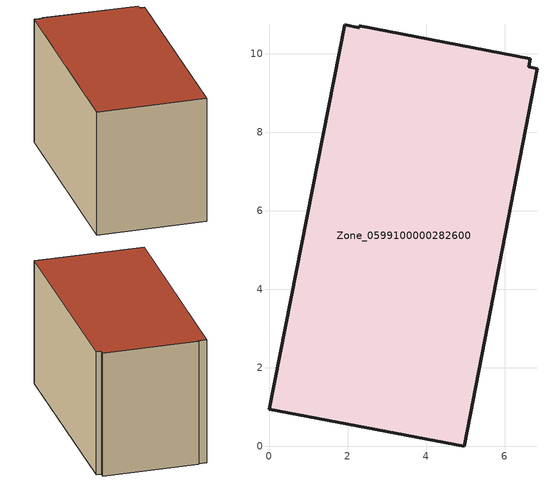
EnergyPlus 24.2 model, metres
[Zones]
Zone_0599100000282600
 floor ground (C_G): 6.65,9.88 6.61,9.68 6.83,9.63 4.97,0 0,0.95 1.94,10.75 2.29,10.67 2.3,10.72 z0
 wall outside (C_F): 6.65,9.88 2.3,10.72 2.29,10.67 1.94,10.75 0,0.95 4.97,0 6.83,9.63 6.61,9.68 6.65,9.88 z0:6.01
 roof outside (C_R): 6.61,9.68 6.65,9.88 2.3,10.72 2.29,10.67 1.94,10.75 0,0.95 4.97,0 6.83,9.63 z6.01
[BUILDING]
Pand.0599100000282600: North Axis=0; Terrain=City; Loads Convergence Tolerance Value=0.04; Temperature Convergence Tolerance Value=0.4; Solar Distribution=FullExterior; Maximum Number of Warmup Days=25; Minimum Number of Warmup Days=1
[Site:Location]
Rotterdam.The.Hague.AP_ZH_NLD Design_Conditions: Latitude=51.96; Longitude=4.45; Time Zone=1; Elevation=-4.5
[SITE:GROUNDTEMPERATURE:BUILDINGSURFACE]
18, 18, 18, 18, 18, 18, 18, 18, 18, 18, 18, 18
[MATERIAL] Thermal Absorptance=0.9; Solar Absorptance=0.7; Visible Absorptance=0.7
Name | Roughness | Thickness | Conductivity | Density | Specific Heat
G.TI.1946-1964 | MediumSmooth | 0.15 | 1 | 540 | 1210
F.TI.1946-1964 | Rough | 0.3 | 0.857143 | 1920 | 840
R.TI.1946-1964 | MediumRough | 0.2 | 0.277778 | 1500 | 1000
[CONSTRUCTION]
C_G: G.TI.1946-1964
C_F: F.TI.1946-1964
C_R: R.TI.1946-1964
[ZONE]
Zone_0599100000282600: Type=1; Multiplier=1; Ceiling Height=Autocalculate; Volume=Autocalculate; Floor Area=autocalculate; Part of Total Floor Area=Yes
[ZONEINFILTRATION:DESIGNFLOWRATE]
Infil_Zone_0599100000282600: Zone or ZoneList or Space or SpaceList=Zone_0599100000282600; Schedule=AlwaysOn; Design Flow Rate Calculation Method=Flow/Area; Flow Rate per Floor Area=0.003; Constant Term Coefficient=1; Temperature Term Coefficient=0; Velocity Term Coefficient=0; Velocity Squared Term Coefficient=0
[HVACTEMPLATE:ZONE:IDEALLOADSAIRSYSTEM]
Zone_0599100000282600: Maximum Heating Supply Air Temperature=50; Minimum Cooling Supply Air Temperature=13; Maximum Heating Supply Air Humidity Ratio=0.0156; Minimum Cooling Supply Air Humidity Ratio=0.0077; Heating Limit=NoLimit; Cooling Limit=NoLimit; Dehumidification Control Type=ConstantSensibleHeatRatio; Cooling Sensible Heat Ratio=0.7; Dehumidification Setpoint=60; Humidification Control Type=None; Humidification Setpoint=30; Outdoor Air Method=None; Outdoor Air Flow Rate per Person=0.00944; Outdoor Air Flow Rate per Zone Floor Area=0; Outdoor Air Flow Rate per Zone=0; Demand Controlled Ventilation Type=None; Outdoor Air Economizer Type=NoEconomizer; Heat Recovery Type=None; Sensible Heat Recovery Effectiveness=0.7; Latent Heat Recovery Effectiveness=0.65
[ZONECONTROL:THERMOSTAT]
ThermostatControl_Zone_0599100000282600: Zone or ZoneList=Zone_0599100000282600; Control Type Schedule=DualSetpointControlType; Control 1=Thermostat_Zone_0599100000282600; Temperature Difference Between Cutout And Setpoint=0
[THERMOSTATSETPOINT:DUALSETPOINT]
Thermostat_Zone_0599100000282600: Heating Setpoint Temperature Schedule=HeatingSetpoint_Zone_0599100000282600; Cooling Setpoint Temperature Schedule=CoolingSetpoint_Zone_0599100000282600
[SCHEDULE:COMPACT]
HeatingSetpoint_Zone_0599100000282600: Through: 12/31, For: AllDays, Until: 24:00, 21
CoolingSetpoint_Zone_0599100000282600: Through: 12/31, For: AllDays, Until: 24:00, 24
DualSetpointControlType: Through: 12/31, For: AllDays, Until: 24:00, 4
AlwaysOn: Through: 12/31, For: AllDays, Until: 24:00, 1
